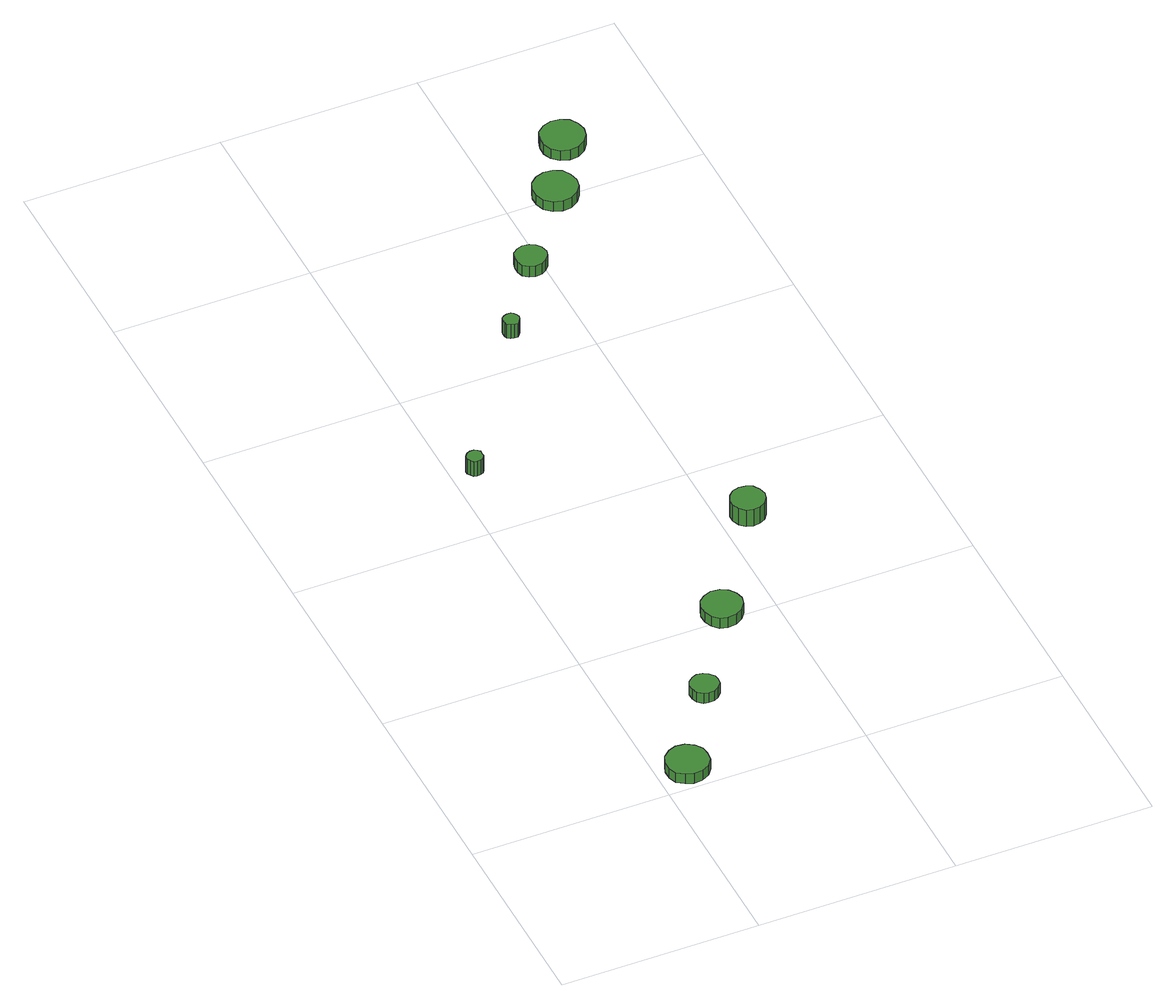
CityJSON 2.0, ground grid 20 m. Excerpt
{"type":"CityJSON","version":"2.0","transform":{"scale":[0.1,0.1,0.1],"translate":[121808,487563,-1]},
"CityObjects":{
"tree1":{"type":"SolitaryVegetationObject","attributes":{"function":"something"},"geometry":[{"type":"MultiSurface","lod":"1","boundaries":[[[0,1,2,3,4,5,6,7,8,9,10,11,12,13,14]],[[15,16,17,18,19,20,21,22,23,24,25,26,27,28,29]],[[0,29,28,1]],[[1,28,27,2]],[[2,27,26,3]],[[3,26,25,4]],[[4,25,24,5]],[[5,24,23,6]],[[6,23,22,7]],[[7,22,21,8]],[[8,21,20,9]],[[9,20,19,10]],[[10,19,18,11]],[[11,18,17,12]],[[12,17,16,13]],[[13,16,15,14]],[[14,15,29,0]]]}]},
"tree2":{"type":"SolitaryVegetationObject","attributes":{"function":"something"},"geometry":[{"type":"MultiSurface","lod":"1","boundaries":[[[30,31,32,33,34,35,36,37,38,39,40,41,42,43,44]],[[45,46,47,48,49,50,51,52,53,54,55,56,57,58,59]],[[30,59,58,31]],[[31,58,57,32]],[[32,57,56,33]],[[33,56,55,34]],[[34,55,54,35]],[[35,54,53,36]],[[36,53,52,37]],[[37,52,51,38]],[[38,51,50,39]],[[39,50,49,40]],[[40,49,48,41]],[[41,48,47,42]],[[42,47,46,43]],[[43,46,45,44]],[[44,45,59,30]]]}]},
"tree3":{"type":"SolitaryVegetationObject","attributes":{"function":"something"},"geometry":[{"type":"MultiSurface","lod":"1","boundaries":[[[60,61,62,63,64,65,66,67,68,69,70,71,72,73,74]],[[75,76,77,78,79,80,81,82,83,84,85,86,87,88,89]],[[60,89,88,61]],[[61,88,87,62]],[[62,87,86,63]],[[63,86,85,64]],[[64,85,84,65]],[[65,84,83,66]],[[66,83,82,67]],[[67,82,81,68]],[[68,81,80,69]],[[69,80,79,70]],[[70,79,78,71]],[[71,78,77,72]],[[72,77,76,73]],[[73,76,75,74]],[[74,75,89,60]]]}]},
"tree4":{"type":"SolitaryVegetationObject","attributes":{"function":"something"},"geometry":[{"type":"MultiSurface","lod":"1","boundaries":[[[90,91,92,93,94,95,96,97,98,99,100,101,102,103,104]],[[105,106,107,108,109,110,111,112,113,114,115,116,117,118,119]],[[90,119,118,91]],[[91,118,117,92]],[[92,117,116,93]],[[93,116,115,94]],[[94,115,114,95]],[[95,114,113,96]],[[96,113,112,97]],[[97,112,111,98]],[[98,111,110,99]],[[99,110,109,100]],[[100,109,108,101]],[[101,108,107,102]],[[102,107,106,103]],[[103,106,105,104]],[[104,105,119,90]]]}]},
"tree5":{"type":"SolitaryVegetationObject","attributes":{"function":"something"},"geometry":[{"type":"MultiSurface","lod":"1","boundaries":[[[120,121,122,123,124,125,126,127,128,129,130,131,132,133,134]],[[135,136,137,138,139,140,141,142,143,144,145,146,147,148,149]],[[120,149,148,121]],[[121,148,147,122]],[[122,147,146,123]],[[123,146,145,124]],[[124,145,144,125]],[[125,144,143,126]],[[126,143,142,127]],[[127,142,141,128]],[[128,141,140,129]],[[129,140,139,130]],[[130,139,138,131]],[[131,138,137,132]],[[132,137,136,133]],[[133,136,135,134]],[[134,135,149,120]]]}]},
"tree6":{"type":"SolitaryVegetationObject","attributes":{"function":"something"},"geometry":[{"type":"MultiSurface","lod":"1","boundaries":[[[150,151,152,153,154,155,156,157,158,159,160,161,162,163,164]],[[165,166,167,168,169,170,171,172,173,174,175,176,177,178,179]],[[150,179,178,151]],[[151,178,177,152]],[[152,177,176,153]],[[153,176,175,154]],[[154,175,174,155]],[[155,174,173,156]],[[156,173,172,157]],[[157,172,171,158]],[[158,171,170,159]],[[159,170,169,160]],[[160,169,168,161]],[[161,168,167,162]],[[162,167,166,163]],[[163,166,165,164]],[[164,165,179,150]]]}]},
"tree7":{"type":"SolitaryVegetationObject","attributes":{"function":"something"},"geometry":[{"type":"MultiSurface","lod":"1","boundaries":[[[180,181,182,183,184,185,186,187,188,189,190,191,192,193,194]],[[195,196,197,198,199,200,201,202,203,204,205,206,207,208,209]],[[180,209,208,181]],[[181,208,207,182]],[[182,207,206,183]],[[183,206,205,184]],[[184,205,204,185]],[[185,204,203,186]],[[186,203,202,187]],[[187,202,201,188]],[[188,201,200,189]],[[189,200,199,190]],[[190,199,198,191]],[[191,198,197,192]],[[192,197,196,193]],[[193,196,195,194]],[[194,195,209,180]]]}]},
"tree8":{"type":"SolitaryVegetationObject","attributes":{"function":"something"},"geometry":[{"type":"MultiSurface","lod":"1","boundaries":[[[210,211,212,213,214,215,216,217,218,219,220,221,222,223,224]],[[225,226,227,228,229,230,231,232,233,234,235,236,237,238,239]],[[210,239,238,211]],[[211,238,237,212]],[[212,237,236,213]],[[213,236,235,214]],[[214,235,234,215]],[[215,234,233,216]],[[216,233,232,217]],[[217,232,231,218]],[[218,231,230,219]],[[219,230,229,220]],[[220,229,228,221]],[[221,228,227,222]],[[222,227,226,223]],[[223,226,225,224]],[[224,225,239,210]]]}]},
"tree9":{"type":"SolitaryVegetationObject","attributes":{"function":"something"},"geometry":[{"type":"MultiSurface","lod":"1","boundaries":[[[240,241,242,243,244,245,246,247,248,249,250,251,252,253,254]],[[255,256,257,258,259,260,261,262,263,264,265,266,267,268,269]],[[240,269,268,241]],[[241,268,267,242]],[[242,267,266,243]],[[243,266,265,244]],[[244,265,264,245]],[[245,264,263,246]],[[246,263,262,247]],[[247,262,261,248]],[[248,261,260,249]],[[249,260,259,250]],[[250,259,258,251]],[[251,258,257,252]],[[252,257,256,253]],[[253,256,255,254]],[[254,255,269,240]]]}]}
},
"vertices":[
[51,26,18],[50,34,18],[45,41,18],[37,46,18],[28,47,18],[20,44,18],[13,38,18],[10,30,18],[10,21,18],[13,13,18],[20,8,18],[28,5,18],[37,6,18],[45,10,18],[50,17,18],[50,17,6],[45,10,6],[37,6,6],[28,5,6],[20,8,6],[13,13,6],[10,21,6],[10,30,6],[13,38,6],[20,44,6],[28,47,6],[37,46,6],[45,41,6],[50,34,6],[51,26,6],
[103,116,18],[102,121,18],[98,126,18],[93,129,18],[87,130,18],[82,128,18],[77,124,18],[75,119,18],[75,113,18],[77,107,18],[82,103,18],[87,102,18],[93,102,18],[98,105,18],[102,110,18],[102,110,6],[98,105,6],[93,102,6],[87,102,6],[82,103,6],[77,107,6],[75,113,6],[75,119,6],[77,124,6],[82,128,6],[87,130,6],[93,129,6],[98,126,6],[102,121,6],[103,116,6],
[31,484,26],[31,488,26],[29,490,26],[26,492,26],[22,492,26],[19,491,26],[17,489,26],[15,486,26],[15,483,26],[17,480,26],[19,477,26],[22,476,26],[26,477,26],[29,478,26],[31,481,26],[31,481,8],[29,478,8],[26,477,8],[22,476,8],[19,477,8],[17,480,8],[15,483,8],[15,486,8],[17,489,8],[19,491,8],[22,492,8],[26,492,8],[29,490,8],[31,488,8],[31,484,8],
[170,210,18],[168,218,18],[163,225,18],[156,229,18],[147,230,18],[139,227,18],[133,222,18],[130,214,18],[130,206,18],[133,198,18],[139,192,18],[147,190,18],[156,191,18],[163,195,18],[168,202,18],[168,202,6],[163,195,6],[156,191,6],[147,190,6],[139,192,6],[133,198,6],[130,206,6],[130,214,6],[133,222,6],[139,227,6],[147,230,6],[156,229,6],[163,225,6],[168,218,6],[170,210,6],
[246,326,26],[244,333,26],[240,339,26],[234,342,26],[227,343,26],[220,341,26],[215,336,26],[212,330,26],[212,323,26],[215,316,26],[220,311,26],[227,309,26],[234,310,26],[240,313,26],[244,319,26],[244,319,6],[240,313,6],[234,310,6],[227,309,6],[220,311,6],[215,316,6],[212,323,6],[212,330,6],[215,336,6],[220,341,6],[227,343,6],[234,342,6],[240,339,6],[244,333,6],[246,326,6],
[142,645,25],[141,648,25],[139,651,25],[137,653,25],[133,653,25],[130,652,25],[127,650,25],[126,647,25],[126,643,25],[127,640,25],[130,638,25],[133,637,25],[137,637,25],[139,639,25],[141,642,25],[141,642,8],[139,639,8],[137,637,8],[133,637,8],[130,638,8],[127,640,8],[126,643,8],[126,647,8],[127,650,8],[130,652,8],[133,653,8],[137,653,8],[139,651,8],[141,648,8],[142,645,8],
[205,722,21],[203,729,21],[199,734,21],[194,737,21],[187,738,21],[181,736,21],[176,732,21],[174,726,21],[174,719,21],[176,713,21],[181,709,21],[187,707,21],[194,708,21],[199,711,21],[203,716,21],[203,716,8],[199,711,8],[194,708,8],[187,707,8],[181,709,8],[176,713,8],[174,719,8],[174,726,8],[176,732,8],[181,736,8],[187,738,8],[194,737,8],[199,734,8],[203,729,8],[205,722,8],
[272,802,20],[270,811,20],[265,819,20],[257,823,20],[248,824,20],[239,821,20],[232,815,20],[229,807,20],[229,798,20],[232,789,20],[239,783,20],[248,780,20],[257,781,20],[265,786,20],[270,793,20],[270,793,8],[265,786,8],[257,781,8],[248,780,8],[239,783,8],[232,789,8],[229,798,8],[229,807,8],[232,815,8],[239,821,8],[248,824,8],[257,823,8],[265,819,8],[270,811,8],[272,802,8],
[307,863,21],[305,872,21],[300,880,21],[292,884,21],[283,885,21],[274,882,21],[267,876,21],[264,868,21],[264,858,21],[267,850,21],[274,844,21],[283,841,21],[292,842,21],[300,847,21],[305,854,21],[305,854,9],[300,847,9],[292,842,9],[283,841,9],[274,844,9],[267,850,9],[264,858,9],[264,868,9],[267,876,9],[274,882,9],[283,885,9],[292,884,9],[300,880,9],[305,872,9],[307,863,9]
]}
